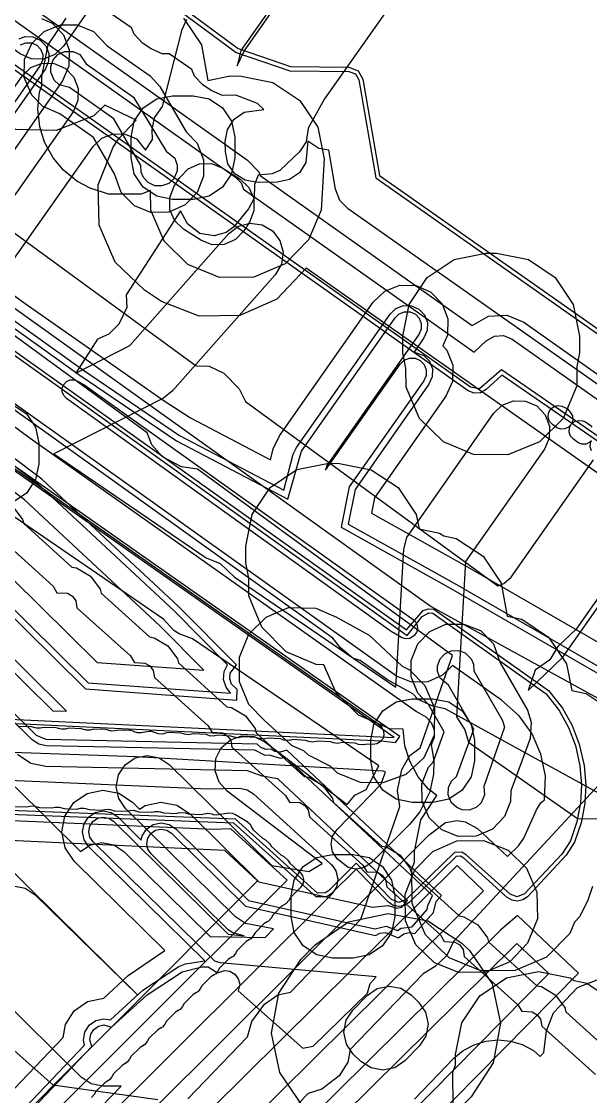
# Model space of a CAD drawing. Header units: metres. Extents: x -2677 to -840, y 169 to 1487.
# Drawn here: x -1824.7 to -1797.3, y 279.7 to 331.6 of the extents above; entities that cross this region are included whole.
import ezdxf

# ---------------------------------------------------------------- set-up
doc = ezdxf.new("R2010")
doc.units = ezdxf.units.M
doc.layers.add('AI_GREENING_EXCLUSIONS', color=1, linetype='Continuous')
doc.layers.add('AI_GREENING_LAWN', color=82, linetype='Continuous')

msp = doc.modelspace()

# ---------------------------------------------------------------- linework, layer by layer
at = {"layer": 'AI_GREENING_EXCLUSIONS'}
for points in [[(-1788.009, 305.191), (-1801.562, 314.541), (-1802.325, 313.851), (-1802.598, 313.698), (-1802.91, 313.679), (-1803.199, 313.798), (-1845.391, 343.66)], [(-1787.868, 305.337), (-1801.578, 314.796), (-1802.654, 313.89), (-1803.084, 313.961), (-1845.275, 343.823)], [(-1833.397, 338.821), (-1813.83, 324.924), (-1813.294, 324.357), (-1813.227, 324.181), (-1804.693, 318.135), (-1802.997, 316.943), (-1802.215, 317.388), (-1801.328, 317.444), (-1800.504, 317.11), (-1795.136, 313.307)], [(-1833.976, 338.006), (-1814.409, 324.109), (-1814.141, 323.825), (-1814.03, 323.528), (-1804.997, 317.129), (-1802.901, 315.657), (-1802.319, 316.211), (-1801.931, 316.429), (-1801.488, 316.457), (-1801.076, 316.29), (-1795.708, 312.486)], [(-1851.214, 335.87), (-1835.9, 325.445), (-1835.379, 325.255), (-1834.718, 324.84), (-1834.507, 324.543), (-1833.388, 323.734), (-1832.232, 322.906), (-1831.901, 322.805), (-1831.161, 322.139), (-1804.981, 303.377), (-1775.717, 287.28)], [(-1851.214, 335.87), (-1835.9, 325.445), (-1835.379, 325.255), (-1834.718, 324.84), (-1834.507, 324.543), (-1833.388, 323.734), (-1832.232, 322.906), (-1831.901, 322.805), (-1831.161, 322.139), (-1804.981, 303.377), (-1775.717, 287.28)], [(-1810.235, 335.801), (-1814.147, 330.223), (-1814.339, 329.474), (-1814, 330.19), (-1809.906, 336.027)], [(-1779.914, 285.024), (-1804.302, 298.438), (-1804.905, 298.568), (-1805.611, 298.899), (-1805.857, 299.168), (-1807.079, 299.843), (-1808.402, 300.781), (-1808.749, 300.887), (-1809.351, 301.384), (-1809.713, 301.847), (-1833.441, 318.852), (-1834.374, 319.369), (-1834.586, 319.666), (-1835.719, 320.483), (-1836.977, 321.34), (-1837.196, 321.407), (-1837.753, 321.868), (-1855.006, 333.612)], [(-1779.914, 285.024), (-1804.302, 298.438), (-1804.905, 298.568), (-1805.611, 298.899), (-1805.857, 299.168), (-1807.079, 299.843), (-1808.402, 300.781), (-1808.749, 300.887), (-1809.351, 301.384), (-1809.713, 301.847), (-1833.441, 318.852), (-1834.374, 319.369), (-1834.586, 319.666), (-1835.719, 320.483), (-1836.977, 321.34), (-1837.196, 321.407), (-1837.753, 321.868), (-1855.006, 333.612)], [(-1805.843, 333.97), (-1810.117, 327.876), (-1810.906, 326.466), (-1811.001, 325.808), (-1811.324, 325.32), (-1812.268, 324.431), (-1812.64, 324.269), (-1813.312, 324.195), (-1813.498, 323.754), (-1813.519, 323.09), (-1813.786, 322.569), (-1814.489, 321.701), (-1814.869, 321.429), (-1815.433, 321.273), (-1816.125, 321.387), (-1816.73, 321.853), (-1817.071, 322.472), (-1819.677, 318.431), (-1819.654, 317.814), (-1820.037, 317.01), (-1820.521, 316.521), (-1821.059, 316.288), (-1822.117, 314.648), (-1819.507, 315.983), (-1814.74, 321.379), (-1814.275, 321.733), (-1813.709, 321.883), (-1813.129, 321.804), (-1812.623, 321.51), (-1812.269, 321.044), (-1812.119, 320.478), (-1812.198, 319.898), (-1812.492, 319.393), (-1817.447, 313.784), (-1817.888, 313.441), (-1823.165, 310.742), (-1815.829, 305.731), (-1815.145, 305.46), (-1814.475, 304.807), (-1806.678, 299.482), (-1806.293, 306.145), (-1806.146, 306.711), (-1801.975, 312.692), (-1801.552, 313.097), (-1801.006, 313.309), (-1800.421, 313.295), (-1799.885, 313.059), (-1799.481, 312.636), (-1799.269, 312.09), (-1799.282, 311.505), (-1799.519, 310.97), (-1803.323, 305.546), (-1803.754, 298.064), (-1803.357, 297.437), (-1803.176, 296.829), (-1797.928, 293.15), (-1789.112, 293.099)], [(-1783.494, 300.343), (-1811.005, 319.715), (-1812.419, 318.214), (-1814.206, 317.433), (-1816.157, 317.396), (-1817.973, 318.108), (-1818.806, 318.641), (-1820.212, 319.994), (-1820.993, 321.782), (-1821.03, 323.732), (-1820.318, 325.549), (-1820.044, 325.976), (-1819.196, 326.858), (-1820.713, 327.578), (-1821.244, 327.068), (-1823.062, 326.359), (-1825.012, 326.4), (-1826.799, 327.184), (-1830.615, 329.851), (-1831.966, 331.259), (-1832.674, 333.077)], [(-1821.59, 332.019), (-1822.705, 330.423), (-1823.127, 330.018), (-1823.673, 329.805), (-1824.258, 329.818), (-1824.794, 330.053), (-1828.61, 332.72)], [(-1825.49, 332.169), (-1825.507, 331.389), (-1825.822, 330.675), (-1829.475, 325.468), (-1829.096, 324.939), (-1828.881, 324.183), (-1816.307, 314.999), (-1815.686, 314.973), (-1814.978, 314.645), (-1814.234, 313.894), (-1813.937, 313.268), (-1801.758, 304.374), (-1801.468, 304.493), (-1801.118, 304.793), (-1797.145, 310.457)], [(-1817.158, 332.175), (-1814.377, 330.124), (-1811.799, 329.235), (-1808.948, 329.208), (-1808.633, 329.087), (-1808.467, 328.794), (-1807.651, 324.073), (-1780.34, 304.848)], [(-1817.039, 332.335), (-1814.284, 330.304), (-1811.763, 329.443), (-1808.944, 329.408), (-1808.503, 329.239), (-1808.269, 328.828), (-1807.468, 324.189), (-1780.229, 305.015)], [(-1823.769, 331.764), (-1823.25, 331.535), (-1822.711, 330.971), (-1822.428, 330.243), (-1822.446, 329.463), (-1822.761, 328.749), (-1827.562, 321.904)], [(-1825.145, 320.074), (-1821.283, 325.581), (-1820.86, 325.985), (-1820.314, 326.197), (-1819.729, 326.184), (-1819.193, 325.948), (-1818.745, 325.412), (-1818.418, 325.919), (-1818.427, 326.395), (-1818.325, 326.971), (-1817.939, 327.513), (-1816.985, 331.233), (-1816.76, 331.722)], [(-1816.921, 331.781), (-1816.053, 330.484), (-1815.749, 328.771), (-1814.664, 328.987), (-1814.142, 328.982), (-1812.611, 328.678), (-1811.314, 327.81), (-1810.446, 326.513), (-1810.142, 324.982), (-1810.289, 322.515), (-1810.893, 321.07), (-1812.016, 319.926), (-1813.525, 319.279), (-1815.186, 319.263), (-1816.708, 319.883), (-1817.852, 321.006), (-1818.499, 322.515), (-1818.518, 323.452), (-1818.957, 323.285), (-1820.541, 323.285), (-1821.413, 323.57), (-1822.063, 323.905), (-1822.71, 324.438), (-1823.207, 325.028), (-1823.618, 325.795), (-1823.618, 325.795), (-1823.854, 326.537), (-1823.944, 327.386), (-1823.87, 328.198), (-1823.749, 328.527), (-1823.749, 328.953), (-1823.445, 330.484), (-1822.577, 331.781)], [(-1781.48, 303.205), (-1808.971, 322.557), (-1809.375, 322.982), (-1809.586, 323.529), (-1809.912, 325.413), (-1810.395, 325.492), (-1810.917, 325.832), (-1811.015, 324.81), (-1811.333, 324.318), (-1811.814, 323.986), (-1812.387, 323.863), (-1813.375, 323.847), (-1813.951, 323.952), (-1814.443, 324.27), (-1814.776, 324.751), (-1814.899, 325.323), (-1814.907, 325.831), (-1814.801, 326.407), (-1814.484, 326.899), (-1814.002, 327.232), (-1813.046, 327.361), (-1813.359, 327.658), (-1814.398, 328.057), (-1815.042, 328.044), (-1815.578, 328.278), (-1815.989, 328.563), (-1816.395, 328.984), (-1816.518, 329.296), (-1817.606, 330.051), (-1817.945, 330.057), (-1818.482, 330.29), (-1818.893, 330.575), (-1819.3, 330.996), (-1819.424, 331.312), (-1820.45, 332.025)], [(-1824.774, 330.488), (-1824.519, 330.587), (-1824.246, 330.581), (-1823.996, 330.471), (-1823.808, 330.273), (-1823.709, 330.019), (-1823.715, 329.746), (-1823.825, 329.496), (-1828.626, 322.651)], [(-1824.848, 330.775), (-1824.571, 330.883), (-1824.181, 330.874), (-1823.824, 330.716), (-1823.554, 330.434), (-1823.413, 330.071), (-1823.422, 329.681), (-1823.58, 329.324), (-1828.381, 322.478)], [(-1828.872, 323.04), (-1824.703, 328.984), (-1824.28, 329.388), (-1823.734, 329.6), (-1823.149, 329.587), (-1822.613, 329.351), (-1822.209, 328.928), (-1821.997, 328.382), (-1822.011, 327.797), (-1822.247, 327.261), (-1826.605, 321.048)], [(-1834.239, 322.062), (-1806.128, 301.99), (-1805.407, 302.894), (-1805.082, 303.078), (-1804.893, 303.067), (-1799.439, 299.173), (-1798.808, 298.361), (-1798.353, 297.537), (-1798.02, 296.666), (-1798.02, 296.666), (-1797.801, 295.693), (-1797.727, 294.768), (-1797.773, 293.906), (-1797.948, 292.982), (-1798.255, 292.078), (-1798.683, 291.422), (-1800.481, 289.516), (-1800.823, 289.365), (-1801.173, 289.493), (-1803.289, 291.396), (-1803.492, 291.519), (-1803.846, 291.511), (-1806.175, 289.244), (-1806.532, 289.097), (-1806.887, 289.247), (-1808.596, 290.996), (-1809.93, 289.666), (-1810.086, 289.56), (-1810.457, 289.551), (-1814.414, 293.117), (-1836.186, 293.957)], [(-1816.714, 279.623), (-1813.836, 282.614), (-1813.623, 283.359), (-1813.013, 284.191), (-1812.373, 284.637), (-1811.761, 284.771), (-1808.375, 288.29), (-1806.485, 293.733), (-1806.603, 294.499), (-1806.397, 295.51), (-1806.002, 296.183), (-1805.503, 296.561), (-1803.953, 301.024), (-1816.252, 310.006), (-1817.019, 310.117), (-1817.925, 310.609), (-1818.454, 311.183), (-1818.669, 311.771), (-1831.103, 320.852)], [(-1830.994, 321.042), (-1821.961, 314.579), (-1817.263, 311.377), (-1811.885, 308.561), (-1811.231, 310.88), (-1806.715, 317.319), (-1806.517, 317.508), (-1806.263, 317.606), (-1805.99, 317.6), (-1805.74, 317.49), (-1805.551, 317.293), (-1805.452, 317.038), (-1805.458, 316.765), (-1805.569, 316.515), (-1810.013, 310.179), (-1810.07, 309.963), (-1806.48, 315.081), (-1806.282, 315.27), (-1806.027, 315.369), (-1805.754, 315.362), (-1805.504, 315.252), (-1805.316, 315.055), (-1805.217, 314.8), (-1805.223, 314.527), (-1805.333, 314.277), (-1808.925, 309.156), (-1809.324, 307.205), (-1804.024, 304.254), (-1788.436, 295.247)], [(-1830.462, 321.032), (-1821.789, 314.826), (-1817.105, 311.632), (-1812.08, 309), (-1811.625, 310.732), (-1811.477, 311.052), (-1806.96, 317.491), (-1806.678, 317.761), (-1806.315, 317.902), (-1805.925, 317.893), (-1805.568, 317.736), (-1805.298, 317.454), (-1805.157, 317.09), (-1805.166, 316.7), (-1805.323, 316.343), (-1805.803, 315.658), (-1805.332, 315.498), (-1805.063, 315.216), (-1804.921, 314.852), (-1804.93, 314.462), (-1805.088, 314.105), (-1808.644, 309.035), (-1808.986, 307.363), (-1803.876, 304.515), (-1788.287, 295.508)], [(-1828.688, 320.998), (-1824.551, 317.997), (-1817.853, 313.309), (-1816.582, 312.487), (-1812.731, 310.46), (-1812.593, 310.986), (-1812.295, 311.626), (-1807.779, 318.065), (-1807.215, 318.605), (-1806.487, 318.887), (-1805.707, 318.869), (-1804.993, 318.554), (-1804.454, 317.99), (-1804.172, 317.263), (-1804.189, 316.483), (-1804.419, 315.962), (-1804.219, 315.752), (-1803.937, 315.025), (-1803.954, 314.245), (-1804.269, 313.531), (-1807.706, 308.631), (-1807.858, 307.887), (-1803.37, 305.378), (-1787.792, 296.376)], [(-1827.272, 305.377), (-1821.52, 299.704), (-1814.659, 299.193), (-1814.861, 299.486), (-1814.984, 299.856), (-1814.957, 300.246), (-1814.793, 300.573), (-1817.365, 303.165), (-1823.936, 309.303), (-1834.532, 317.259)], [(-1827.482, 305.164), (-1821.652, 299.413), (-1814.347, 298.869), (-1814.325, 299.381), (-1814.6, 299.635), (-1814.687, 299.894), (-1814.668, 300.166), (-1814.365, 300.568), (-1817.156, 303.38), (-1823.743, 309.533), (-1834.356, 317.502)], [(-1825.565, 316.069), (-1806.166, 302.263), (-1805.361, 303.192), (-1805.109, 303.277), (-1804.843, 303.261), (-1799.32, 299.334), (-1798.648, 298.48), (-1798.178, 297.633), (-1797.833, 296.736), (-1797.601, 295.71), (-1797.527, 294.757), (-1797.573, 293.895), (-1797.752, 292.943), (-1798.066, 292.013), (-1798.467, 291.374), (-1800.338, 289.376), (-1800.557, 289.224), (-1800.816, 289.165), (-1801.079, 289.207), (-1801.307, 289.345), (-1803.408, 291.235), (-1803.563, 291.328), (-1803.767, 291.323), (-1806.034, 289.102), (-1806.263, 288.95), (-1806.533, 288.897), (-1806.802, 288.952), (-1807.03, 289.107), (-1808.598, 290.712), (-1809.789, 289.524), (-1810.008, 289.376), (-1810.527, 289.364), (-1814.495, 292.92), (-1836.174, 293.756)], [(-1826.569, 306.089), (-1821.079, 300.674), (-1815.936, 300.305), (-1818.062, 302.447), (-1824.579, 308.536), (-1835.12, 316.45)], [(-1841.667, 255.917), (-1805.07, 292.364), (-1804.28, 292.951), (-1803.719, 293.048), (-1803.33, 292.984), (-1802.743, 292.666), (-1801.293, 291.313), (-1800.763, 291.838), (-1800.506, 292.203), (-1799.891, 293.571), (-1799.695, 293.909), (-1799.509, 294.05), (-1799.471, 295.203), (-1799.683, 296.263), (-1800.111, 297.242), (-1800.738, 298.106), (-1801.586, 298.862), (-1803.942, 300.542), (-1804.43, 300.063), (-1805.143, 299.752), (-1805.924, 299.737), (-1806.648, 300.022), (-1826.271, 314.011)], [(-1825.745, 312.572), (-1824.321, 311.499), (-1805.688, 298.317), (-1805.241, 298.063), (-1804.977, 297.789), (-1804.834, 297.436), (-1804.834, 297.056), (-1804.977, 296.7), (-1804.851, 295.942), (-1804.866, 295.286), (-1805.049, 294.441), (-1805.526, 293.473), (-1806.008, 292.88), (-1807.884, 291), (-1808.208, 290.783), (-1808.591, 290.706), (-1808.974, 290.782), (-1809.511, 291.21), (-1809.728, 291.535), (-1809.804, 291.917), (-1809.729, 292.3), (-1809.512, 292.625), (-1807.409, 294.798), (-1807.182, 295.392), (-1807.297, 295.432), (-1819.19, 296.132), (-1832.14, 296.569)], [(-1832.116, 298.067), (-1807.394, 296.906), (-1806.69, 296.813), (-1806.496, 297.113), (-1827.62, 311.938)], [(-1832.045, 298.264), (-1806.769, 297.06), (-1827.672, 311.742)], [(-1797.206, 289.867), (-1797.418, 289.212), (-1797.81, 288.422), (-1798.059, 288.155), (-1798.289, 287.606), (-1799.412, 286.462), (-1800.92, 285.815), (-1802.581, 285.799), (-1804.104, 286.419), (-1805.248, 287.542), (-1805.895, 289.051), (-1805.91, 290.712), (-1805.787, 291.048), (-1805.787, 291.561), (-1805.482, 293.092), (-1804.704, 294.256), (-1805.105, 294.563), (-1805.601, 295.154), (-1806.012, 295.921), (-1806.249, 296.662), (-1806.33, 297.467), (-1806.972, 297.483), (-1808.48, 298.13), (-1809.56, 299.21), (-1810.146, 300.571), (-1810.518, 300.586), (-1811.963, 301.191), (-1813.15, 302.378), (-1813.77, 303.9), (-1813.77, 304.743), (-1813.919, 305.493), (-1813.919, 306.295), (-1813.614, 307.825), (-1812.747, 309.123), (-1811.45, 309.99), (-1811.45, 309.99), (-1809.919, 310.295), (-1809.397, 310.29), (-1807.866, 309.985), (-1806.568, 309.118), (-1805.701, 307.82), (-1805.563, 307.122), (-1804.569, 306.924), (-1804.369, 306.791), (-1803.767, 306.671), (-1802.469, 305.804), (-1801.602, 304.507), (-1801.31, 302.912), (-1800.613, 302.774), (-1799.315, 301.907), (-1798.448, 300.609), (-1798.192, 299.322), (-1797.503, 299.185), (-1796.205, 298.318)], [(-1825.042, 294.676), (-1821.886, 291.563), (-1821.434, 291.869), (-1820.86, 291.988), (-1820.286, 291.877), (-1819.797, 291.556), (-1815.64, 287.456), (-1812.988, 287.412), (-1812.584, 287.829), (-1813.929, 288.078), (-1814.418, 288.4), (-1819.716, 293.626), (-1820.044, 294.11), (-1820.162, 294.683), (-1820.052, 295.258), (-1819.73, 295.747), (-1819.246, 296.075), (-1818.673, 296.193), (-1818.098, 296.083), (-1817.609, 295.761), (-1812.656, 290.876), (-1810.873, 290.6), (-1810.236, 290.972), (-1814.813, 294.464), (-1815.2, 294.903), (-1815.39, 295.457), (-1815.353, 296.041), (-1815.096, 296.566), (-1814.657, 296.953), (-1814.103, 297.143), (-1813.519, 297.106), (-1812.993, 296.849), (-1809.026, 293.822), (-1808.653, 294.273), (-1808.11, 294.55), (-1807.5, 295.685), (-1816.493, 301.826), (-1817.128, 302.057), (-1817.384, 302.231), (-1817.887, 302.778), (-1827.405, 309.278)], [(-1825.141, 308.21), (-1824.675, 307.585), (-1824.625, 307.388), (-1822.3, 305.276), (-1822.077, 305.243), (-1821.406, 304.844), (-1820.94, 304.219), (-1820.89, 304.022), (-1818.564, 301.91), (-1818.341, 301.877), (-1817.671, 301.478), (-1817.204, 300.852), (-1817.154, 300.656), (-1814.829, 298.543), (-1814.606, 298.511), (-1813.936, 298.112), (-1813.469, 297.486), (-1813.419, 297.29), (-1811.094, 295.177), (-1810.871, 295.145), (-1810.2, 294.746), (-1809.734, 294.12), (-1809.684, 293.923), (-1807.359, 291.811), (-1807.136, 291.779), (-1806.465, 291.379), (-1805.999, 290.754), (-1805.949, 290.557), (-1803.623, 288.445), (-1803.401, 288.412), (-1802.73, 288.013), (-1802.263, 287.388), (-1802.214, 287.191), (-1799.888, 285.079), (-1799.665, 285.046), (-1798.995, 284.647), (-1798.528, 284.022), (-1798.478, 283.825), (-1796.153, 281.713)], [(-1793.87, 308.16), (-1797.988, 302.289), (-1798.867, 301.455), (-1799.256, 300.811), (-1799.966, 300.312), (-1800.308, 299.327), (-1798.632, 300.932), (-1794.694, 306.546)], [(-1825.792, 306.69), (-1823.208, 304.361), (-1823.02, 304.045), (-1822.511, 304.018), (-1822.276, 303.878), (-1822.113, 303.659), (-1822.056, 303.323), (-1819.473, 300.995), (-1819.285, 300.679), (-1818.776, 300.652), (-1818.541, 300.512), (-1818.378, 300.293), (-1818.321, 299.957), (-1815.737, 297.629), (-1815.549, 297.313), (-1815.041, 297.286), (-1814.806, 297.146), (-1814.643, 296.927), (-1814.586, 296.591), (-1812.002, 294.262), (-1811.814, 293.946), (-1811.305, 293.92), (-1811.071, 293.78), (-1810.907, 293.561), (-1810.851, 293.225), (-1808.267, 290.896), (-1808.079, 290.58), (-1807.57, 290.553), (-1807.336, 290.414), (-1807.172, 290.195), (-1807.116, 289.859), (-1804.532, 287.53), (-1804.344, 287.214), (-1803.835, 287.187), (-1803.6, 287.047), (-1803.437, 286.829), (-1803.38, 286.492), (-1800.796, 284.164), (-1800.609, 283.848), (-1800.1, 283.821), (-1799.865, 283.681), (-1799.702, 283.462), (-1799.645, 283.126), (-1797.061, 280.798)], [(-1828.628, 303.678), (-1823.227, 298.351), (-1822.554, 298.337), (-1828.465, 304.167)], [(-1837.3, 265.39), (-1821.342, 282.145), (-1821.442, 282.468), (-1821.395, 282.737), (-1821.249, 282.968), (-1821.026, 283.125), (-1820.759, 283.185), (-1820.388, 283.073), (-1818.676, 284.646), (-1816.988, 285.755), (-1816.043, 285.995), (-1815.724, 285.988), (-1815.277, 285.697), (-1814.95, 285.813), (-1814.68, 285.776), (-1814.444, 285.638), (-1814.279, 285.42), (-1814.21, 285.156), (-1814.282, 284.826), (-1811.16, 282.059), (-1810.66, 282.164), (-1808.049, 284.719), (-1807.924, 285.195), (-1807.622, 285.503), (-1815.149, 286.192), (-1815.411, 286.27), (-1821.282, 292.018), (-1821.435, 292.244), (-1821.49, 292.512), (-1821.439, 292.78), (-1821.289, 293.008), (-1821.063, 293.161), (-1820.795, 293.217), (-1820.527, 293.165), (-1820.299, 293.015), (-1814.772, 287.563), (-1813.987, 287.492), (-1814.541, 287.626), (-1814.769, 287.776), (-1818.483, 291.438), (-1818.636, 291.664), (-1818.691, 291.932), (-1818.64, 292.2), (-1818.489, 292.428), (-1818.263, 292.582), (-1817.996, 292.637), (-1817.728, 292.585), (-1817.5, 292.435), (-1813.929, 288.913), (-1807.667, 287.509), (-1807.451, 287.624), (-1807.179, 287.65), (-1806.567, 287.383), (-1806.303, 287.587), (-1806.037, 287.649), (-1805.771, 287.604), (-1804.869, 288.615), (-1804.744, 289.147), (-1804.477, 289.433), (-1811.929, 296.448), (-1812.252, 296.346), (-1812.521, 296.391), (-1812.693, 296.499), (-1812.935, 296.486), (-1813.192, 296.577), (-1813.374, 296.74), (-1823.535, 296.957), (-1824.012, 297.159), (-1829.611, 302.682)], [(-1837.515, 265.6), (-1821.687, 282.217), (-1821.742, 282.46), (-1821.675, 282.845), (-1821.466, 283.175), (-1821.147, 283.399), (-1820.766, 283.485), (-1820.442, 283.428), (-1818.887, 284.859), (-1817.146, 286.011), (-1816.824, 286.139), (-1815.896, 286.284), (-1821.493, 291.805), (-1821.712, 292.128), (-1821.79, 292.51), (-1821.717, 292.893), (-1821.502, 293.219), (-1821.179, 293.438), (-1820.797, 293.517), (-1820.414, 293.443), (-1820.088, 293.229), (-1818.956, 292.112), (-1818.918, 292.313), (-1818.703, 292.639), (-1818.38, 292.858), (-1817.998, 292.937), (-1817.615, 292.863), (-1817.289, 292.649), (-1813.779, 289.187), (-1807.701, 287.824), (-1807.15, 287.949), (-1806.596, 287.739), (-1806.426, 287.861), (-1805.892, 287.923), (-1805.163, 288.759), (-1805.144, 288.954), (-1804.907, 289.426), (-1812, 296.102), (-1812.243, 296.046), (-1812.77, 296.2), (-1812.978, 296.189), (-1813.483, 296.443), (-1823.542, 296.657), (-1823.897, 296.73), (-1824.222, 296.945), (-1829.822, 302.468)], [(-1794.177, 297.699), (-1803.901, 287.218), (-1804.215, 286.535), (-1804.787, 286.005), (-1805.366, 285.649), (-1808.881, 281.995), (-1808.991, 281.383), (-1809.412, 280.726), (-1810.255, 280.09), (-1810.916, 279.88), (-1813.813, 276.868)], [(-1838.888, 265.645), (-1822.715, 282.588), (-1822.608, 283.205), (-1822.19, 283.864), (-1821.552, 284.313), (-1820.766, 284.48), (-1819.589, 285.571), (-1817.815, 286.773), (-1822.195, 291.093), (-1822.633, 291.739), (-1822.79, 292.503), (-1822.643, 293.269), (-1822.214, 293.921), (-1821.568, 294.359), (-1820.804, 294.517), (-1820.038, 294.37), (-1819.386, 293.941), (-1819.038, 293.597), (-1818.769, 293.779), (-1818.005, 293.937), (-1817.238, 293.79), (-1816.587, 293.361), (-1813.281, 290.1), (-1807.799, 288.871), (-1807.051, 288.944), (-1806.638, 288.818), (-1806.39, 288.876), (-1806.117, 289.191), (-1812.365, 295.072), (-1813.12, 295.2), (-1813.829, 295.45), (-1823.563, 295.657), (-1824.273, 295.804), (-1824.925, 296.233)], [(-1825.32, 295), (-1815.723, 294.58), (-1814.208, 294.61), (-1813.848, 294.541), (-1813.537, 294.348), (-1809.806, 290.937), (-1809.793, 290.919), (-1809.774, 290.906), (-1809.678, 290.762), (-1809.575, 290.623), (-1809.57, 290.6), (-1809.557, 290.581), (-1809.523, 290.412), (-1809.482, 290.244), (-1809.485, 290.221), (-1809.481, 290.198), (-1809.515, 290.029), (-1809.541, 289.858), (-1809.553, 289.838), (-1809.557, 289.816), (-1809.653, 289.672), (-1809.743, 289.524), (-1809.761, 289.511), (-1809.774, 289.492), (-1844.344, 255.051)], [(-1848.954, 253.2), (-1811.928, 290.167), (-1814.641, 292.647), (-1815.449, 292.616), (-1825.161, 293.04)], [(-1833.594, 269.861), (-1813.357, 290.148), (-1814.927, 291.613), (-1832.613, 292.426), (-1836.054, 292.471), (-1837.636, 292.212), (-1838.344, 291.762), (-1838.977, 291.164), (-1849.442, 280.299), (-1849.738, 280.094), (-1849.946, 279.922), (-1850.015, 279.902), (-1850.078, 279.858), (-1850.475, 279.771), (-1850.736, 279.697)], [(-1825.128, 289.9), (-1824.553, 289.789), (-1824.064, 289.468), (-1819.117, 284.618), (-1827.149, 292.54)], [(-1827.053, 265.306), (-1802.446, 289.664), (-1803.728, 290.878), (-1827.492, 267.337)], [(-1808.762, 274.648), (-1797.867, 285.692), (-1800.81, 288.464), (-1800.823, 288.45), (-1801.636, 287.753), (-1812.723, 276.777)], [(-1809.492, 275.331), (-1799.297, 285.665), (-1800.842, 287.12), (-1800.932, 287.043), (-1812.02, 276.066)], [(-1825.73, 274.239), (-1819.928, 280.237), (-1820.811, 280.239), (-1821.372, 280.35), (-1821.861, 280.672), (-1827.209, 285.947)], [(-1825.428, 276.911), (-1831.34, 282.151), (-1831.812, 282.773), (-1832.01, 283.528), (-1831.904, 284.301), (-1831.51, 284.975), (-1830.888, 285.447), (-1830.134, 285.645), (-1829.36, 285.539), (-1828.687, 285.145), (-1823.224, 280.303), (-1818.164, 279.581)], [(-1805.784, 279.6), (-1803.881, 281.58), (-1803.434, 281.95), (-1802.908, 282.232), (-1802.335, 282.407), (-1801.75, 282.465), (-1801.148, 282.407), (-1800.583, 282.236), (-1800.049, 281.95), (-1799.719, 281.661), (-1799.546, 281.852), (-1799.418, 282.897), (-1799.079, 283.772), (-1797.918, 284.994), (-1796.888, 285.401)], [(-1803.917, 279.251), (-1803.932, 280.912), (-1803.808, 281.249), (-1803.808, 281.762), (-1803.504, 283.292), (-1802.637, 284.59), (-1801.339, 285.457), (-1799.808, 285.762), (-1798.278, 285.457), (-1798.078, 285.324), (-1797.476, 285.204), (-1797.476, 285.204), (-1796.178, 284.337), (-1795.311, 283.039), (-1795.006, 281.509), (-1795.228, 280.067), (-1795.44, 279.413)]]:
    msp.add_lwpolyline(points, dxfattribs=at)
for points in [[(-1822.844, 331.453), (-1822.052, 331.453), (-1821.257, 331.136), (-1820.597, 330.448), (-1818.533, 328.994), (-1818.06, 328.477), (-1816.788, 326.283), (-1816.265, 325.741), (-1815.948, 324.945), (-1815.948, 324.154), (-1816.265, 323.359), (-1816.846, 322.759), (-1817.628, 322.416), (-1818.492, 322.402), (-1819.287, 322.719), (-1819.927, 323.359), (-1820.244, 324.269), (-1821.26, 326.023), (-1822.881, 327.164), (-1823.699, 327.514), (-1824.239, 328.054), (-1824.596, 328.909), (-1824.581, 329.774), (-1824.239, 330.555), (-1823.639, 331.136), (-1822.844, 331.453)], [(-1822.236, 330.164), (-1821.924, 330.018), (-1821.613, 329.573), (-1819.323, 327.962), (-1817.752, 325.353), (-1817.343, 325.014), (-1817.223, 324.688), (-1817.223, 324.411), (-1817.383, 324.026), (-1817.632, 323.796), (-1817.958, 323.676), (-1818.308, 323.691), (-1818.62, 323.837), (-1818.849, 324.085), (-1818.955, 324.338), (-1818.97, 324.663), (-1820.278, 326.922), (-1822.423, 328.431), (-1822.912, 328.552), (-1823.161, 328.781), (-1823.322, 329.166), (-1823.322, 329.443), (-1823.201, 329.769), (-1822.972, 330.018), (-1822.659, 330.164), (-1822.236, 330.164)], [(-1815.033, 323.618), (-1815.682, 323.184), (-1816.447, 323.032), (-1817.447, 323.032), (-1818.212, 323.184), (-1818.861, 323.618), (-1819.295, 324.267), (-1819.447, 325.032), (-1819.447, 326.032), (-1819.295, 326.797), (-1818.861, 327.446), (-1818.212, 327.88), (-1817.447, 328.032), (-1816.447, 328.032), (-1815.682, 327.88), (-1815.033, 327.446), (-1814.599, 326.797), (-1814.447, 326.032), (-1814.447, 325.032), (-1814.599, 324.267), (-1815.033, 323.618)], [(-1817.574, 322.53), (-1817.585, 323.116), (-1817.372, 323.66), (-1817.097, 324.088), (-1816.692, 324.51), (-1816.155, 324.744), (-1815.57, 324.755), (-1815.025, 324.542), (-1814.192, 324.008), (-1813.771, 323.602), (-1813.536, 323.066), (-1813.525, 322.481), (-1813.739, 321.936), (-1814.013, 321.508), (-1814.419, 321.087), (-1814.955, 320.852), (-1815.54, 320.841), (-1816.085, 321.055), (-1816.918, 321.588), (-1817.34, 321.994), (-1817.574, 322.53)], [(-1800.292, 320.124), (-1798.995, 319.257), (-1798.127, 317.959), (-1797.823, 316.428), (-1797.823, 315.622), (-1797.954, 314.963), (-1797.954, 314.039), (-1798.617, 312.453), (-1799.761, 311.329), (-1801.283, 310.709), (-1802.944, 310.725), (-1804.389, 311.329), (-1805.533, 312.453), (-1806.18, 313.961), (-1806.196, 314.882), (-1806.345, 315.631), (-1806.345, 316.433), (-1806.04, 317.964), (-1805.173, 319.262), (-1803.876, 320.129), (-1802.345, 320.433), (-1801.823, 320.428), (-1800.292, 320.124)], [(-1824.487, 308.858), (-1825.136, 308.424), (-1825.901, 308.272), (-1826.901, 308.272), (-1827.666, 308.424), (-1828.315, 308.858), (-1828.749, 309.507), (-1828.915, 310.337), (-1828.915, 311.129), (-1828.749, 312.037), (-1828.315, 312.686), (-1827.666, 313.12), (-1826.901, 313.272), (-1825.901, 313.272), (-1825.136, 313.12), (-1824.487, 312.686), (-1824.053, 312.037), (-1823.901, 311.272), (-1823.901, 310.272), (-1824.053, 309.507), (-1824.487, 308.858)], [(-1812.935, 302.874), (-1811.851, 303.328), (-1810.537, 303.307), (-1809.549, 302.874), (-1807.969, 301.991), (-1806.381, 300.506), (-1806.017, 300.33), (-1805.279, 299.57), (-1804.817, 298.474), (-1804.836, 297.165), (-1805.329, 296.086), (-1806.197, 295.279), (-1807.312, 294.864), (-1808.388, 294.884), (-1809.487, 295.341), (-1809.816, 295.662), (-1810.893, 296.203), (-1811.116, 296.408), (-1811.676, 296.662), (-1813.03, 297.896), (-1813.766, 298.657), (-1814.22, 299.741), (-1814.223, 300.944), (-1813.766, 302.043), (-1812.935, 302.874)], [(-1804.343, 297.34), (-1805.104, 298.654), (-1805.627, 299.197), (-1805.944, 299.992), (-1805.944, 300.783), (-1805.627, 301.579), (-1805.047, 302.178), (-1804.265, 302.521), (-1803.4, 302.536), (-1802.605, 302.219), (-1801.965, 301.579), (-1801.648, 300.668), (-1800.329, 298.373), (-1800.161, 297.794), (-1800.211, 297.016), (-1801.13, 294.481), (-1801.145, 293.964), (-1801.447, 293.241), (-1802.027, 292.642), (-1802.809, 292.299), (-1803.674, 292.284), (-1804.469, 292.601), (-1805.069, 293.182), (-1805.411, 293.964), (-1805.426, 294.828), (-1805.109, 295.623), (-1804.881, 295.871), (-1804.343, 297.34)], [(-1804.14, 299.584), (-1804.549, 299.923), (-1804.67, 300.249), (-1804.67, 300.526), (-1804.549, 300.852), (-1804.32, 301.101), (-1804.008, 301.247), (-1803.658, 301.261), (-1803.332, 301.141), (-1803.043, 300.852), (-1802.937, 300.599), (-1802.923, 300.275), (-1801.538, 297.882), (-1801.444, 297.561), (-1802.438, 294.689), (-1802.404, 294.294), (-1802.565, 293.908), (-1802.814, 293.679), (-1803.139, 293.559), (-1803.489, 293.573), (-1803.742, 293.679), (-1803.991, 293.908), (-1804.152, 294.294), (-1804.137, 294.644), (-1803.991, 294.956), (-1803.749, 295.181), (-1802.913, 297.464), (-1804.14, 299.584)], [(-1803.479, 294.515), (-1804.128, 294.081), (-1804.893, 293.929), (-1805.893, 293.929), (-1806.658, 294.081), (-1807.307, 294.515), (-1807.741, 295.164), (-1807.893, 295.929), (-1807.893, 296.929), (-1807.741, 297.694), (-1807.307, 298.343), (-1806.658, 298.777), (-1805.893, 298.929), (-1804.893, 298.929), (-1804.128, 298.777), (-1803.479, 298.343), (-1803.045, 297.694), (-1802.893, 296.929), (-1802.893, 295.929), (-1803.045, 295.164), (-1803.479, 294.515)], [(-1800.328, 287.126), (-1801.192, 286.236), (-1802.355, 285.73), (-1803.639, 285.71), (-1804.82, 286.183), (-1805.71, 287.047), (-1806.217, 288.21), (-1806.236, 289.494), (-1805.763, 290.675), (-1804.9, 291.565), (-1803.737, 292.072), (-1802.452, 292.091), (-1801.271, 291.619), (-1800.381, 290.755), (-1799.875, 289.592), (-1799.855, 288.307), (-1800.328, 287.126)], [(-1807.317, 287), (-1807.966, 286.566), (-1808.731, 286.414), (-1809.731, 286.414), (-1810.496, 286.566), (-1811.145, 287), (-1811.579, 287.649), (-1811.731, 288.414), (-1811.731, 289.414), (-1811.579, 290.18), (-1811.145, 290.828), (-1810.496, 291.262), (-1809.731, 291.414), (-1808.731, 291.414), (-1807.966, 291.262), (-1807.317, 290.828), (-1806.883, 290.18), (-1806.731, 289.414), (-1806.731, 288.414), (-1806.883, 287.649), (-1807.317, 287)], [(-1812.28, 280.889), (-1812.683, 282.798), (-1812.325, 284.716), (-1811.261, 286.35), (-1810.57, 287.058), (-1808.961, 288.161), (-1807.052, 288.564), (-1805.134, 288.206), (-1803.499, 287.141), (-1803.136, 286.787), (-1802.033, 285.177), (-1801.63, 283.269), (-1801.988, 281.351), (-1803.052, 279.716), (-1803.743, 279.008), (-1805.352, 277.905), (-1807.261, 277.502), (-1809.179, 277.86), (-1810.814, 278.925), (-1811.177, 279.28), (-1812.28, 280.889)], [(-1809.184, 282.839), (-1809.076, 283.414), (-1808.757, 283.905), (-1808.066, 284.612), (-1807.583, 284.943), (-1807.01, 285.064), (-1806.435, 284.957), (-1805.945, 284.638), (-1805.581, 284.283), (-1805.25, 283.8), (-1805.129, 283.227), (-1805.237, 282.652), (-1805.556, 282.161), (-1806.247, 281.454), (-1806.73, 281.123), (-1807.303, 281.002), (-1807.878, 281.109), (-1808.368, 281.429), (-1808.732, 281.784), (-1809.063, 282.266), (-1809.184, 282.839)]]:
    msp.add_lwpolyline(points, close=True, dxfattribs=at)
at = {"layer": 'AI_GREENING_LAWN'}
msp.add_lwpolyline([(-1821.733, 314.091), (-1805.841, 302.757), (-1805.718, 302.63), (-1805.646, 302.468), (-1805.635, 302.291), (-1805.687, 302.121), (-1805.794, 301.981), (-1805.827, 301.951), (-1806.007, 301.845), (-1806.214, 301.822), (-1806.413, 301.886), (-1806.912, 302.172), (-1806.955, 302.2), (-1822.564, 313.423), (-1822.694, 313.56), (-1822.763, 313.736), (-1822.762, 313.926), (-1822.691, 314.101), (-1822.56, 314.237), (-1822.387, 314.315), (-1822.198, 314.323), (-1822.02, 314.26), (-1821.771, 314.115), (-1821.733, 314.091)], close=True, dxfattribs=at)
for points in [[(-1797.246, 310.893), (-1797.315, 311.084), (-1797.301, 311.287), (-1797.252, 311.384), (-1797.324, 311.305), (-1797.511, 311.223), (-1797.715, 311.223), (-1797.902, 311.303), (-1798.12, 311.457), (-1798.259, 311.605), (-1798.327, 311.796), (-1798.314, 311.999), (-1798.225, 312.173), (-1798.351, 312.033), (-1798.538, 311.949), (-1798.744, 311.947), (-1798.933, 312.028), (-1799.133, 312.169), (-1799.272, 312.317), (-1799.341, 312.509), (-1799.327, 312.712), (-1799.234, 312.892), (-1799.077, 313.021), (-1798.882, 313.077), (-1798.68, 313.05), (-1798.564, 313.009), (-1798.4, 312.914), (-1798.4, 312.914), (-1798.353, 312.853), (-1798.348, 312.857), (-1798.268, 312.766), (-1798.168, 312.586), (-1798.148, 312.381), (-1798.213, 312.187), (-1798.064, 312.309), (-1797.868, 312.364), (-1797.667, 312.338), (-1797.538, 312.292), (-1797.318, 312.139), (-1797.229, 312.031)], [(-1827.443, 311.703), (-1807.532, 297.72), (-1807.426, 297.619), (-1807.361, 297.536), (-1807.274, 297.366), (-1807.257, 297.176), (-1807.312, 296.993), (-1807.432, 296.845), (-1807.599, 296.752), (-1807.788, 296.729), (-1808.036, 296.745), (-1808.218, 296.712), (-1808.219, 296.718), (-1808.292, 296.7), (-1808.48, 296.726), (-1808.636, 296.78), (-1809.235, 296.816), (-1809.415, 296.782), (-1809.416, 296.788), (-1809.491, 296.77), (-1809.679, 296.796), (-1809.835, 296.85), (-1810.434, 296.886), (-1810.614, 296.852), (-1810.615, 296.858), (-1810.689, 296.84), (-1810.877, 296.866), (-1811.034, 296.92), (-1811.633, 296.956), (-1811.812, 296.922), (-1811.813, 296.928), (-1811.888, 296.91), (-1812.076, 296.936), (-1812.232, 296.99), (-1812.831, 297.026), (-1813.011, 296.992), (-1813.012, 296.998), (-1813.086, 296.98), (-1813.275, 297.006), (-1813.431, 297.059), (-1814.03, 297.096), (-1814.209, 297.062), (-1814.211, 297.068), (-1814.285, 297.05), (-1814.473, 297.076), (-1814.63, 297.129), (-1815.228, 297.166), (-1815.408, 297.132), (-1815.409, 297.138), (-1815.484, 297.119), (-1815.672, 297.146), (-1815.828, 297.199), (-1816.427, 297.235), (-1816.607, 297.201), (-1816.608, 297.208), (-1816.682, 297.189), (-1816.87, 297.216), (-1817.027, 297.269), (-1817.626, 297.305), (-1817.744, 297.283), (-1817.775, 297.269), (-1817.948, 297.224), (-1818.125, 297.242), (-1818.465, 297.342), (-1818.577, 297.348), (-1818.967, 297.279), (-1819.142, 297.279), (-1819.306, 297.34), (-1819.339, 297.359), (-1819.455, 297.393), (-1820.054, 297.414), (-1820.215, 297.376), (-1820.405, 297.367), (-1820.477, 297.393), (-1820.479, 297.387), (-1820.654, 297.438), (-1821.254, 297.459), (-1821.415, 297.421), (-1821.605, 297.413), (-1821.677, 297.438), (-1821.679, 297.432), (-1821.854, 297.483), (-1822.454, 297.504), (-1822.615, 297.466), (-1822.804, 297.458), (-1822.877, 297.483), (-1822.879, 297.477), (-1823.054, 297.528), (-1823.654, 297.549), (-1823.814, 297.511), (-1824.004, 297.503), (-1824.077, 297.528), (-1824.078, 297.522), (-1824.254, 297.573), (-1824.854, 297.594)], [(-1825.068, 293.736), (-1824.468, 293.711), (-1824.308, 293.749), (-1824.118, 293.756), (-1824.045, 293.73), (-1824.044, 293.736), (-1823.868, 293.684), (-1823.268, 293.659), (-1823.107, 293.697), (-1822.917, 293.704), (-1822.845, 293.678), (-1822.843, 293.684), (-1822.668, 293.632), (-1822.068, 293.607), (-1821.907, 293.644), (-1821.717, 293.651), (-1821.645, 293.625), (-1821.643, 293.631), (-1821.468, 293.579), (-1820.867, 293.554), (-1820.706, 293.592), (-1820.517, 293.599), (-1820.444, 293.573), (-1820.443, 293.579), (-1820.267, 293.527), (-1819.667, 293.502), (-1819.506, 293.539), (-1819.316, 293.546), (-1819.244, 293.52), (-1819.242, 293.527), (-1819.067, 293.475), (-1818.467, 293.45), (-1818.306, 293.487), (-1818.116, 293.494), (-1818.044, 293.468), (-1818.042, 293.474), (-1817.867, 293.422), (-1817.266, 293.397), (-1817.11, 293.433), (-1816.842, 293.422), (-1816.69, 293.372), (-1816.066, 293.345), (-1815.872, 293.39), (-1815.87, 293.382), (-1815.769, 293.41), (-1815.55, 293.371), (-1815.483, 293.342), (-1815.35, 293.326), (-1814.745, 293.418), (-1814.571, 293.414), (-1814.408, 293.35), (-1813.848, 293.007), (-1813.72, 292.895), (-1813.638, 292.746), (-1813.623, 292.705), (-1813.557, 292.605), (-1813.112, 292.2), (-1812.97, 292.128), (-1812.772, 291.947), (-1812.686, 291.811), (-1812.226, 291.39), (-1812.082, 291.317), (-1811.885, 291.136), (-1811.799, 291), (-1811.297, 290.54), (-1811.186, 290.392), (-1811.136, 290.214), (-1811.155, 290.03), (-1811.239, 289.865), (-1811.299, 289.812), (-1811.296, 289.809), (-1811.767, 289.337), (-1811.848, 289.193), (-1811.971, 289.048), (-1812.039, 289.013), (-1812.036, 289.007), (-1812.192, 288.913), (-1812.619, 288.485), (-1812.7, 288.341), (-1812.823, 288.197), (-1812.891, 288.161), (-1812.888, 288.156), (-1813.045, 288.062), (-1813.471, 287.634), (-1813.553, 287.49), (-1813.676, 287.345), (-1813.744, 287.31), (-1813.74, 287.304), (-1813.897, 287.21), (-1814.324, 286.782), (-1814.405, 286.638), (-1814.528, 286.494), (-1814.596, 286.458), (-1814.593, 286.452), (-1814.75, 286.359), (-1815.176, 285.931), (-1815.258, 285.787), (-1815.381, 285.642), (-1815.449, 285.606), (-1815.445, 285.601), (-1815.602, 285.507), (-1816.029, 285.079), (-1816.11, 284.935), (-1816.233, 284.791), (-1816.301, 284.755), (-1816.298, 284.749), (-1816.455, 284.655), (-1816.881, 284.228), (-1816.962, 284.084), (-1817.086, 283.939), (-1817.153, 283.903), (-1817.15, 283.898), (-1817.307, 283.804), (-1817.734, 283.376), (-1817.815, 283.232), (-1817.938, 283.087), (-1818.006, 283.052), (-1818.003, 283.046), (-1818.159, 282.952), (-1818.586, 282.525), (-1818.667, 282.381), (-1818.79, 282.236), (-1818.858, 282.2), (-1818.855, 282.195), (-1819.012, 282.101), (-1819.438, 281.673), (-1819.52, 281.529), (-1819.643, 281.384), (-1819.711, 281.349), (-1819.707, 281.343), (-1819.864, 281.249), (-1820.291, 280.821), (-1820.372, 280.678), (-1820.495, 280.533), (-1820.563, 280.497), (-1820.56, 280.492), (-1820.717, 280.398), (-1821.143, 279.97), (-1821.224, 279.826), (-1821.348, 279.681)]]:
    msp.add_lwpolyline(points, dxfattribs=at)

doc.saveas('drawing.dxf')
